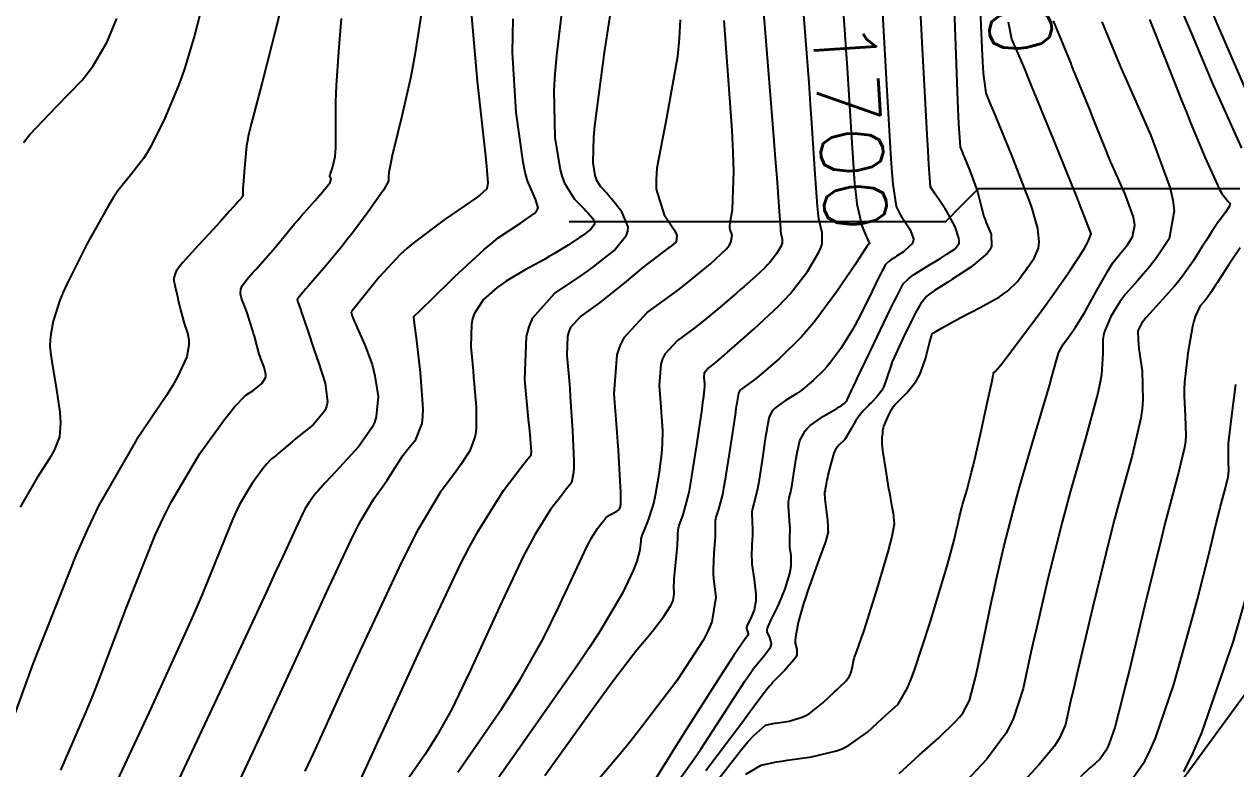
# Model space of a CAD drawing. Header units: metres. Extents: x 837117 to 838479, y 1189012 to 1191015.
# Drawn here: x 837703.7 to 837777.8, y 1189264 to 1189309.5 of the extents above; entities that cross this region are included whole.
import ezdxf

# ---------------------------------------------------------------- set-up
doc = ezdxf.new("R2010")
doc.units = ezdxf.units.M
doc.header["$LTSCALE"] = 0.3
for name, color, linetype in [('CORREDORVIA', 70, 'Continuous'), ('COTAS 10', 1, 'Continuous'), ('COTAS INT', 252, 'Continuous'), ('DRENAJE', 5, 'Continuous')]:
    doc.layers.add(name, color=color, linetype=linetype)
doc.styles.get("Standard").update_dxf_attribs({"font": 'simplex.shx'})

msp = doc.modelspace()

# ---------------------------------------------------------------- linework, layer by layer
at = {"layer": 'CORREDORVIA'}
msp.add_lwpolyline([(837910.676, 1191000.965), (838157.033, 1190996.193), (838237.174, 1190821.339), (838237.001, 1190602.875), (838240.031, 1190437.198), (838223.537, 1190366.272), (838212.196, 1190288.92), (838221.396, 1189997.878), (837954.545, 1189509.173), (837751.159, 1189231.384), (837593.191, 1189234.399), (837744.487, 1189686.609), (837750.277, 1189933.973), (837723.624, 1190051.525), (837726.092, 1190134.48), (837885.383, 1190229.429), (837983.184, 1190344.12), (837817.554, 1190502.187), (837798.033, 1190660.17), (837963.574, 1190795.982)], close=True, dxfattribs=at)
at = {"layer": 'COTAS 10'}
for points in [[(837753.511, 1189313.78), (837753.865, 1189309.14), (837753.949, 1189307.937), (837754.027, 1189306.77), (837754.258, 1189302.848), (837754.475, 1189299.727), (837754.544, 1189299.065), (837754.618, 1189298.489), (837754.918, 1189297.14), (837755.186, 1189296.507), (837755.24, 1189296.383), (837755.284, 1189296.281), (837755.369, 1189296.1), (837755.382, 1189296.067), (837755.381, 1189296.058), (837755.377, 1189296.05), (837755.347, 1189296.021), (837755.311, 1189295.999), (837755.297, 1189295.989), (837755.285, 1189295.978), (837755.273, 1189295.956), (837755.268, 1189295.945), (837755.261, 1189295.931), (837755.229, 1189295.864), (837754.922, 1189295.395), (837754.743, 1189295.128), (837754.523, 1189294.802), (837753.387, 1189293.132), (837751.997, 1189291.252), (837751.617, 1189290.794), (837751.239, 1189290.362), (837749.893, 1189289.03), (837748.762, 1189288.067), (837748.521, 1189287.868), (837748.31, 1189287.699), (837747.81, 1189287.333), (837747.562, 1189287.162), (837747.511, 1189287.115), (837747.468, 1189287.069), (837747.378, 1189286.906), (837747.277, 1189286.299), (837747.227, 1189285.974), (837747.168, 1189285.58), (837746.876, 1189283.588), (837746.551, 1189281.527), (837746.471, 1189281.09), (837746.395, 1189280.71), (837746.158, 1189279.821), (837745.998, 1189279.34), (837745.971, 1189279.218), (837745.951, 1189279.101), (837745.944, 1189278.718), (837745.957, 1189278.259), (837745.952, 1189278.093), (837745.942, 1189277.91), (837745.87, 1189277.112), (837745.83, 1189276.151), (837745.839, 1189275.867), (837745.858, 1189275.574), (837745.999, 1189274.448), (837745.755, 1189272.948), (837745.53, 1189272.419), (837745.236, 1189271.84), (837743.61, 1189269.341), (837741.444, 1189266.495), (837740.811, 1189265.698), (837740.163, 1189264.898), (837737.703, 1189261.973)], [(837778.378, 1189305.515), (837776.847, 1189309.03), (837776.751, 1189309.248), (837775.203, 1189312.944)], [(837724.273, 1189263.291), (837725.011, 1189264.881), (837725.379, 1189265.684), (837725.819, 1189266.644), (837727.997, 1189271.421), (837730.374, 1189276.416), (837730.939, 1189277.513), (837731.463, 1189278.487), (837733.019, 1189280.972), (837734.062, 1189282.326), (837734.263, 1189282.588), (837734.426, 1189282.799), (837734.7, 1189283.152), (837734.716, 1189283.234), (837734.718, 1189283.275), (837734.719, 1189283.324), (837734.709, 1189283.566), (837734.637, 1189284.387), (837734.599, 1189284.8), (837734.552, 1189285.295), (837734.313, 1189287.752), (837734.416, 1189290.371), (837734.584, 1189290.968), (837734.813, 1189291.508), (837736.142, 1189292.995), (837737.748, 1189294.08), (837738.151, 1189294.368), (837738.536, 1189294.65), (837739.774, 1189295.622), (837740.53, 1189296.556), (837740.61, 1189296.814), (837740.635, 1189297.071), (837740.257, 1189297.998), (837739.607, 1189298.793), (837739.46, 1189298.968), (837739.327, 1189299.122), (837738.965, 1189299.516), (837738.73, 1189299.902), (837738.676, 1189300.052), (837738.628, 1189300.221), (837738.496, 1189300.985), (837738.541, 1189302.557), (837738.605, 1189303.235), (837738.691, 1189304.019), (837739.185, 1189307.725), (837739.776, 1189311.55)], [(837705.946, 1189263.877), (837707.427, 1189267.258), (837707.859, 1189268.316), (837708.302, 1189269.426), (837709.982, 1189273.877), (837711.73, 1189278.227), (837712.216, 1189279.274), (837712.702, 1189280.253), (837714.461, 1189283.218), (837715.964, 1189285.298), (837716.289, 1189285.718), (837716.574, 1189286.071), (837717.271, 1189286.782), (837717.686, 1189287.058), (837717.792, 1189287.136), (837717.896, 1189287.215), (837718.24, 1189287.506), (837718.457, 1189287.84), (837718.48, 1189287.945), (837718.487, 1189288.056), (837718.381, 1189288.503), (837718.184, 1189289.001), (837718.134, 1189289.144), (837718.087, 1189289.29), (837717.933, 1189289.835), (837717.783, 1189290.399), (837717.738, 1189290.557), (837717.691, 1189290.716), (837717.512, 1189291.295), (837717.34, 1189291.812), (837717.298, 1189291.931), (837717.259, 1189292.039), (837717.141, 1189292.345), (837717.047, 1189292.588), (837717.024, 1189292.657), (837717.002, 1189292.726), (837716.932, 1189292.983), (837716.953, 1189293.274), (837716.989, 1189293.366), (837717.037, 1189293.462), (837717.316, 1189293.849), (837717.691, 1189294.275), (837717.8, 1189294.396), (837717.91, 1189294.518), (837718.325, 1189294.972), (837718.78, 1189295.484), (837718.916, 1189295.643), (837719.057, 1189295.81), (837719.6, 1189296.478), (837720.239, 1189297.252), (837720.439, 1189297.487), (837720.649, 1189297.73), (837721.495, 1189298.682), (837722.2, 1189299.498), (837722.321, 1189299.656), (837722.411, 1189299.784), (837722.47, 1189300.003), (837722.393, 1189300.122), (837722.397, 1189300.189), (837722.411, 1189300.269), (837722.554, 1189300.681), (837722.717, 1189301.364), (837722.745, 1189301.616), (837722.764, 1189301.895), (837722.769, 1189303.13), (837722.768, 1189304.704), (837722.784, 1189305.197), (837722.806, 1189305.714), (837722.944, 1189307.789), (837723.121, 1189309.809)], [(837747.826, 1189263.622), (837748.759, 1189264.184), (837749.705, 1189264.379), (837750.027, 1189264.435), (837750.375, 1189264.491), (837751.85, 1189264.7), (837753.373, 1189265.059), (837753.752, 1189265.209), (837754.112, 1189265.382), (837755.258, 1189266.19), (837756.17, 1189267.034), (837756.383, 1189267.229), (837756.578, 1189267.408), (837757.14, 1189267.912), (837757.71, 1189268.909), (837757.91, 1189269.398), (837758.13, 1189269.978), (837759.076, 1189272.844), (837759.959, 1189275.748), (837760.138, 1189276.352), (837760.288, 1189276.87), (837760.594, 1189278.019), (837760.713, 1189278.584), (837760.746, 1189278.734), (837760.779, 1189278.88), (837760.895, 1189279.383), (837761.035, 1189279.93), (837761.082, 1189280.105), (837761.133, 1189280.289), (837761.35, 1189281.035), (837761.633, 1189282.089), (837761.726, 1189282.467), (837761.825, 1189282.882), (837762.235, 1189284.692), (837762.608, 1189286.396), (837762.684, 1189286.744), (837762.748, 1189287.039), (837762.878, 1189287.657), (837762.922, 1189287.886), (837762.931, 1189287.935), (837762.94, 1189287.979), (837762.961, 1189288.086), (837762.975, 1189288.143), (837762.979, 1189288.154), (837762.983, 1189288.164), (837762.999, 1189288.185), (837763.021, 1189288.197), (837763.029, 1189288.202), (837763.038, 1189288.207), (837763.078, 1189288.227), (837763.355, 1189288.563), (837763.514, 1189288.767), (837763.708, 1189289.019), (837764.706, 1189290.329), (837765.904, 1189291.939), (837766.224, 1189292.381), (837766.539, 1189292.82), (837767.635, 1189294.392), (837768.483, 1189295.685), (837768.641, 1189295.949), (837768.766, 1189296.172), (837768.94, 1189296.638), (837768.561, 1189297.648), (837768.337, 1189298.214), (837768.061, 1189298.904), (837766.636, 1189302.43), (837765.174, 1189306.005), (837764.875, 1189306.726), (837764.623, 1189307.331), (837764.095, 1189308.545), (837763.888, 1189309.574)], [(837770.968, 1189262.672), (837772.213, 1189264.434), (837772.544, 1189265.095), (837772.87, 1189265.831), (837773.995, 1189269.118), (837774.98, 1189272.62), (837775.217, 1189273.493), (837775.438, 1189274.323), (837776.105, 1189276.97), (837776.607, 1189279.038), (837776.724, 1189279.502), (837776.831, 1189279.92), (837777.136, 1189281.039), (837777.315, 1189281.798), (837777.342, 1189281.99), (837777.36, 1189282.173), (837777.341, 1189282.765), (837777.325, 1189283.541), (837777.344, 1189283.84), (837777.373, 1189284.176), (837777.561, 1189285.694), (837777.783, 1189287.44)]]:
    msp.add_lwpolyline(points, dxfattribs=at)
at = {"layer": 'COTAS INT'}
for points in [[(837748.355, 1189316.348), (837748.973, 1189309.431), (837749.521, 1189302.6), (837749.63, 1189301.22), (837749.719, 1189300.062), (837749.887, 1189297.726), (837749.941, 1189296.972), (837749.958, 1189296.811), (837749.976, 1189296.671), (837750.052, 1189296.339), (837750.048, 1189296.078), (837750.017, 1189295.984), (837749.972, 1189295.879), (837749.701, 1189295.42), (837749.291, 1189294.892), (837749.159, 1189294.745), (837749.018, 1189294.596), (837748.441, 1189294.054), (837747.726, 1189293.435), (837747.498, 1189293.238), (837747.257, 1189293.03), (837746.277, 1189292.184), (837745.227, 1189291.311), (837744.941, 1189291.085), (837744.658, 1189290.866), (837743.654, 1189290.131), (837742.88, 1189289.29), (837742.742, 1189289.003), (837742.638, 1189288.693), (837742.537, 1189287.379), (837742.636, 1189286.065), (837742.659, 1189285.754), (837742.678, 1189285.467), (837742.73, 1189284.621), (837742.72, 1189283.788), (837742.7, 1189283.509), (837742.674, 1189283.209), (837742.518, 1189281.95), (837742.29, 1189280.667), (837742.217, 1189280.351), (837742.141, 1189280.053), (837741.833, 1189279.121), (837741.565, 1189278.451), (837741.515, 1189278.319), (837741.474, 1189278.209), (837741.414, 1189278.006), (837741.409, 1189277.872), (837741.404, 1189277.805), (837741.396, 1189277.727), (837741.356, 1189277.338), (837741.163, 1189276.646), (837741.059, 1189276.377), (837740.933, 1189276.074), (837740.296, 1189274.696), (837738.844, 1189272.255), (837738.204, 1189271.28), (837737.461, 1189270.177), (837733.917, 1189265.113), (837730.462, 1189260.229)], [(837742.839, 1189262.03), (837744.272, 1189263.996), (837744.67, 1189264.569), (837745.068, 1189265.153), (837746.508, 1189267.365), (837747.766, 1189269.305), (837748.049, 1189269.719), (837748.304, 1189270.079), (837748.99, 1189270.932), (837749.343, 1189271.399), (837749.387, 1189271.515), (837749.408, 1189271.626), (837749.294, 1189271.981), (837749.141, 1189272.335), (837749.138, 1189272.445), (837749.153, 1189272.561), (837749.349, 1189273.027), (837749.671, 1189273.629), (837749.766, 1189273.832), (837749.863, 1189274.05), (837750.231, 1189274.966), (837750.52, 1189275.895), (837750.566, 1189276.121), (837750.599, 1189276.333), (837750.596, 1189276.988), (837750.527, 1189277.512), (837750.517, 1189277.642), (837750.511, 1189277.765), (837750.522, 1189278.157), (837750.538, 1189278.565), (837750.534, 1189278.698), (837750.527, 1189278.841), (837750.473, 1189279.43), (837750.428, 1189279.992), (837750.427, 1189280.117), (837750.43, 1189280.229), (837750.482, 1189280.521), (837750.578, 1189280.878), (837750.608, 1189281.03), (837750.64, 1189281.206), (837750.771, 1189282.032), (837750.913, 1189282.933), (837750.952, 1189283.155), (837750.992, 1189283.365), (837751.136, 1189284.026), (837751.446, 1189284.608), (837751.591, 1189284.769), (837751.76, 1189284.93), (837752.585, 1189285.508), (837753.386, 1189285.981), (837753.541, 1189286.075), (837753.667, 1189286.153), (837753.878, 1189286.3), (837753.901, 1189286.339), (837753.913, 1189286.357), (837753.936, 1189286.385), (837753.959, 1189286.41), (837753.966, 1189286.417), (837753.972, 1189286.424), (837753.997, 1189286.449), (837754.019, 1189286.477), (837754.024, 1189286.487), (837754.029, 1189286.496), (837754.042, 1189286.535), (837754.295, 1189287.081), (837754.45, 1189287.41), (837754.642, 1189287.815), (837755.645, 1189289.924), (837756.679, 1189292.074), (837756.891, 1189292.506), (837757.071, 1189292.868), (837757.451, 1189293.586), (837757.775, 1189293.906), (837757.919, 1189294.017), (837758.088, 1189294.137), (837758.893, 1189294.653), (837759.743, 1189295.17), (837759.939, 1189295.29), (837760.118, 1189295.401), (837760.622, 1189295.721), (837760.861, 1189296.086), (837760.872, 1189296.225), (837760.86, 1189296.38), (837760.617, 1189297.078), (837760.227, 1189297.82), (837760.122, 1189298.003), (837760.019, 1189298.177), (837759.654, 1189298.722), (837759.356, 1189299.136), (837759.294, 1189299.226), (837759.242, 1189299.307), (837759.127, 1189299.509), (837759.016, 1189300.887), (837758.966, 1189301.709), (837758.908, 1189302.722), (837758.628, 1189307.97), (837758.335, 1189313.478)], [(837736.831, 1189312.366), (837736.245, 1189307.548), (837736.155, 1189306.433), (837736.096, 1189305.414), (837736.145, 1189302.523), (837736.484, 1189300.565), (837736.608, 1189300.133), (837736.745, 1189299.749), (837737.349, 1189298.76), (837737.943, 1189298.166), (837738.073, 1189298.031), (837738.189, 1189297.91), (837738.485, 1189297.576), (837738.587, 1189297.326), (837738.581, 1189297.256), (837738.559, 1189297.187), (837738.355, 1189296.935), (837737.958, 1189296.631), (837737.815, 1189296.53), (837737.657, 1189296.42), (837736.968, 1189295.96), (837736.089, 1189295.417), (837735.812, 1189295.255), (837735.521, 1189295.088), (837734.348, 1189294.441), (837733.183, 1189293.752), (837732.897, 1189293.558), (837732.627, 1189293.362), (837731.783, 1189292.644), (837731.215, 1189291.761), (837731.119, 1189291.46), (837731.049, 1189291.136), (837731.018, 1189289.766), (837731.154, 1189288.267), (837731.189, 1189287.862), (837731.224, 1189287.461), (837731.344, 1189286.051), (837731.353, 1189284.8), (837731.318, 1189284.501), (837731.267, 1189284.221), (837730.949, 1189283.381), (837730.414, 1189282.559), (837730.226, 1189282.292), (837730.022, 1189282.007), (837729.142, 1189280.833), (837727.742, 1189278.472), (837727.209, 1189277.438), (837726.613, 1189276.239), (837723.939, 1189270.539), (837721.391, 1189264.945), (837720.875, 1189263.814)], [(837745.691, 1189262.73), (837747.57, 1189265.132), (837747.96, 1189265.598), (837748.294, 1189265.978), (837749.029, 1189266.63), (837749.476, 1189266.723), (837749.628, 1189266.749), (837749.792, 1189266.775), (837750.488, 1189266.874), (837751.275, 1189267.106), (837751.496, 1189267.216), (837751.719, 1189267.347), (837752.535, 1189267.984), (837753.252, 1189268.657), (837753.413, 1189268.809), (837753.556, 1189268.947), (837753.936, 1189269.323), (837754.163, 1189269.624), (837754.211, 1189269.715), (837754.252, 1189269.81), (837754.345, 1189270.179), (837754.416, 1189270.565), (837754.444, 1189270.67), (837754.475, 1189270.775), (837754.616, 1189271.146), (837754.907, 1189271.961), (837755.033, 1189272.345), (837755.178, 1189272.798), (837755.869, 1189275.007), (837756.526, 1189277.224), (837756.651, 1189277.682), (837756.751, 1189278.072), (837756.907, 1189278.919), (837756.885, 1189279.328), (837756.873, 1189279.441), (837756.858, 1189279.555), (837756.783, 1189279.969), (837756.665, 1189280.573), (837756.624, 1189280.807), (837756.579, 1189281.07), (837756.383, 1189282.26), (837756.214, 1189283.406), (837756.186, 1189283.64), (837756.166, 1189283.838), (837756.161, 1189284.255), (837756.195, 1189284.423), (837756.201, 1189284.464), (837756.204, 1189284.503), (837756.2, 1189284.625), (837756.235, 1189284.811), (837756.264, 1189284.891), (837756.3, 1189284.982), (837756.499, 1189285.414), (837756.703, 1189285.827), (837756.743, 1189285.907), (837756.776, 1189285.971), (837756.832, 1189286.079), (837756.966, 1189286.214), (837757.047, 1189286.296), (837757.148, 1189286.397), (837757.671, 1189286.923), (837758.241, 1189287.64), (837758.371, 1189287.862), (837758.489, 1189288.094), (837758.814, 1189289.013), (837759.019, 1189289.825), (837759.061, 1189289.988), (837759.096, 1189290.125), (837759.172, 1189290.399), (837759.2, 1189290.48), (837759.205, 1189290.496), (837759.209, 1189290.509), (837759.217, 1189290.532), (837759.31, 1189290.591), (837759.369, 1189290.627), (837759.443, 1189290.671), (837759.826, 1189290.903), (837760.473, 1189291.268), (837760.713, 1189291.396), (837760.979, 1189291.536), (837762.158, 1189292.142), (837763.327, 1189292.802), (837763.587, 1189292.977), (837763.82, 1189293.148), (837764.429, 1189293.737), (837764.846, 1189294.298), (837764.958, 1189294.452), (837765.067, 1189294.605), (837765.449, 1189295.153), (837765.711, 1189295.762), (837765.745, 1189295.954), (837765.763, 1189296.156), (837765.686, 1189296.971), (837765.325, 1189298.2), (837765.163, 1189298.663), (837764.974, 1189299.18), (837764.069, 1189301.49), (837763.172, 1189303.682), (837762.989, 1189304.124), (837762.835, 1189304.495), (837762.511, 1189305.239), (837762.364, 1189306.461), (837762.362, 1189306.477), (837762.318, 1189307.159), (837762.273, 1189307.988), (837762.097, 1189312.209)], [(837719.703, 1189311.735), (837719.148, 1189309.412), (837718.992, 1189308.776), (837718.835, 1189308.144), (837718.258, 1189305.885), (837717.775, 1189304.034), (837717.676, 1189303.658), (837717.593, 1189303.343), (837717.418, 1189302.697), (837717.337, 1189302.231), (837717.312, 1189302.029), (837717.286, 1189301.794), (837717.183, 1189300.681), (837717.1, 1189299.619), (837717.087, 1189299.416), (837717.078, 1189299.252), (837717.082, 1189298.992), (837717.091, 1189298.973), (837717.086, 1189298.961), (837717.077, 1189298.948), (837717.018, 1189298.877), (837716.854, 1189298.693), (837716.779, 1189298.607), (837716.692, 1189298.508), (837716.271, 1189298.024), (837715.674, 1189297.355), (837715.476, 1189297.138), (837715.263, 1189296.908), (837714.379, 1189295.963), (837713.574, 1189295.087), (837713.413, 1189294.901), (837713.278, 1189294.739), (837713.012, 1189294.357), (837712.932, 1189294.16), (837712.915, 1189294.115), (837712.899, 1189294.073), (837712.86, 1189293.958), (837712.855, 1189293.819), (837712.862, 1189293.762), (837712.872, 1189293.697), (837712.938, 1189293.399), (837713.042, 1189292.973), (837713.078, 1189292.827), (837713.115, 1189292.671), (837713.273, 1189292.006), (837713.444, 1189291.34), (837713.49, 1189291.183), (837713.535, 1189291.036), (837713.692, 1189290.604), (837713.779, 1189290.161), (837713.78, 1189290.008), (837713.771, 1189289.842), (837713.655, 1189289.132), (837713.074, 1189287.871), (837712.771, 1189287.356), (837712.408, 1189286.77), (837710.584, 1189284.059), (837708.259, 1189280.026), (837707.579, 1189278.607), (837706.884, 1189277.057), (837704.241, 1189270.368), (837702.008, 1189264.246)], [(837735.532, 1189263.556), (837738.652, 1189267.892), (837739.307, 1189268.789), (837739.873, 1189269.554), (837741.165, 1189271.224), (837741.842, 1189272.03), (837742.02, 1189272.25), (837742.195, 1189272.47), (837742.791, 1189273.253), (837743.239, 1189273.942), (837743.32, 1189274.101), (837743.382, 1189274.247), (837743.449, 1189274.66), (837743.43, 1189275.153), (837743.438, 1189275.349), (837743.451, 1189275.571), (837743.544, 1189276.589), (837743.643, 1189277.583), (837743.66, 1189277.79), (837743.673, 1189277.968), (837743.679, 1189278.362), (837743.713, 1189278.655), (837743.743, 1189278.768), (837743.781, 1189278.895), (837743.995, 1189279.471), (837744.29, 1189280.532), (837744.38, 1189280.965), (837744.473, 1189281.459), (837744.839, 1189283.748), (837745.15, 1189285.932), (837745.209, 1189286.361), (837745.256, 1189286.712), (837745.327, 1189287.346), (837745.317, 1189287.51), (837745.313, 1189287.565), (837745.309, 1189287.625), (837745.289, 1189287.88), (837745.309, 1189288.134), (837745.329, 1189288.194), (837745.356, 1189288.25), (837745.506, 1189288.412), (837745.7, 1189288.555), (837745.755, 1189288.597), (837745.81, 1189288.641), (837746.013, 1189288.81), (837746.497, 1189289.228), (837746.729, 1189289.429), (837747.003, 1189289.667), (837748.348, 1189290.833), (837749.833, 1189292.228), (837750.196, 1189292.61), (837750.537, 1189292.99), (837751.594, 1189294.349), (837751.944, 1189294.942), (837752.291, 1189295.531), (837752.406, 1189295.8), (837752.486, 1189296.044), (837752.495, 1189296.715), (837752.301, 1189297.571), (837752.254, 1189297.932), (837752.209, 1189298.346), (837752.073, 1189300.287), (837751.873, 1189303.416), (837751.79, 1189304.579), (837751.693, 1189305.87), (837751.242, 1189311.606)], [(837714.688, 1189310.999), (837714.122, 1189308.759), (837713.536, 1189306.798), (837713.346, 1189306.251), (837713.145, 1189305.703), (837712.319, 1189303.71), (837711.457, 1189301.973), (837711.233, 1189301.586), (837711.016, 1189301.24), (837710.285, 1189300.329), (837709.446, 1189299.275), (837709.161, 1189298.837), (837708.853, 1189298.337), (837707.55, 1189296.007), (837706.349, 1189293.62), (837706.105, 1189293.084), (837705.901, 1189292.602), (837705.482, 1189291.313), (837705.35, 1189290.51), (837705.325, 1189290.335), (837705.306, 1189290.18), (837705.278, 1189289.79), (837705.343, 1189289.246), (837705.381, 1189288.994), (837705.429, 1189288.699), (837705.673, 1189287.265), (837705.887, 1189285.756), (837705.916, 1189285.413), (837705.93, 1189285.103), (837705.872, 1189284.253), (837705.571, 1189283.477), (837705.432, 1189283.212), (837705.27, 1189282.927), (837704.484, 1189281.719), (837703.475, 1189279.945)], [(837760.545, 1189310.96), (837760.754, 1189305.338), (837760.798, 1189304.256), (837760.837, 1189303.38), (837760.927, 1189301.934), (837761.046, 1189301.659), (837761.103, 1189301.522), (837761.171, 1189301.359), (837761.502, 1189300.55), (837761.851, 1189299.625), (837761.93, 1189299.389), (837762.002, 1189299.161), (837762.198, 1189298.412), (837762.384, 1189297.715), (837762.45, 1189297.521), (837762.521, 1189297.327), (837762.832, 1189296.621), (837762.853, 1189295.88), (837762.742, 1189295.664), (837762.581, 1189295.443), (837761.58, 1189294.606), (837760.432, 1189293.859), (837760.178, 1189293.696), (837759.952, 1189293.552), (837759.368, 1189293.186), (837758.996, 1189292.917), (837758.903, 1189292.832), (837758.815, 1189292.744), (837758.533, 1189292.389), (837758.21, 1189291.828), (837758.095, 1189291.609), (837757.969, 1189291.363), (837757.421, 1189290.243), (837756.895, 1189289.086), (837756.783, 1189288.816), (837756.684, 1189288.568), (837756.448, 1189287.852), (837756.266, 1189287.324), (837756.203, 1189287.194), (837756.133, 1189287.071), (837755.834, 1189286.686), (837755.503, 1189286.349), (837755.413, 1189286.256), (837755.324, 1189286.163), (837755.01, 1189285.829), (837754.703, 1189285.449), (837754.619, 1189285.328), (837754.535, 1189285.199), (837754.233, 1189284.673), (837753.947, 1189284.186), (837753.873, 1189284.082), (837753.801, 1189283.99), (837753.558, 1189283.771), (837753.336, 1189283.508), (837753.276, 1189283.39), (837753.218, 1189283.251), (837753.015, 1189282.586), (837752.85, 1189281.898), (837752.815, 1189281.746), (837752.785, 1189281.61), (837752.718, 1189281.254), (837752.685, 1189281.045), (837752.677, 1189281), (837752.669, 1189280.962), (837752.645, 1189280.871), (837752.646, 1189280.673), (837752.654, 1189280.567), (837752.666, 1189280.438), (837752.738, 1189279.786), (837752.812, 1189279.132), (837752.826, 1189279.001), (837752.836, 1189278.892), (837752.848, 1189278.679), (837752.846, 1189278.601), (837752.847, 1189278.576), (837752.849, 1189278.55), (837752.863, 1189278.446), (837752.762, 1189278.043), (837752.691, 1189277.829), (837752.601, 1189277.571), (837752.124, 1189276.27), (837751.593, 1189274.784), (837751.47, 1189274.41), (837751.358, 1189274.051), (837751.037, 1189272.889), (837750.87, 1189271.994), (837750.854, 1189271.804), (837750.851, 1189271.64), (837750.951, 1189271.253), (837750.946, 1189270.92), (837750.878, 1189270.789), (837750.78, 1189270.641), (837750.185, 1189269.964), (837749.527, 1189269.289), (837749.389, 1189269.141), (837749.271, 1189269.011), (837749.008, 1189268.682), (837748.367, 1189267.807), (837748.012, 1189267.333), (837747.579, 1189266.758), (837745.374, 1189263.843)], [(837703.668, 1189302.234), (837704.063, 1189302.719), (837705.689, 1189304.424), (837707.249, 1189306.044), (837707.602, 1189306.477), (837707.921, 1189306.902), (837708.789, 1189308.378), (837709.379, 1189309.8)], [(837727.987, 1189310.045), (837727.599, 1189307.593), (837727.474, 1189306.919), (837727.34, 1189306.246), (837726.795, 1189303.835), (837726.311, 1189301.849), (837726.216, 1189301.444), (837726.139, 1189301.102), (837726.003, 1189300.394), (837725.984, 1189300.131), (837725.981, 1189300.07), (837725.978, 1189300.014), (837725.977, 1189299.856), (837725.79, 1189299.494), (837725.671, 1189299.309), (837725.522, 1189299.088), (837724.743, 1189297.986), (837723.736, 1189296.645), (837723.445, 1189296.273), (837723.148, 1189295.902), (837722.029, 1189294.558), (837721.094, 1189293.471), (837720.913, 1189293.261), (837720.766, 1189293.09), (837720.515, 1189292.799), (837720.485, 1189292.764), (837720.476, 1189292.754), (837720.468, 1189292.744), (837720.437, 1189292.706), (837720.413, 1189292.667), (837720.41, 1189292.656), (837720.408, 1189292.645), (837720.409, 1189292.605), (837720.421, 1189292.565), (837720.425, 1189292.553), (837720.429, 1189292.542), (837720.446, 1189292.5), (837720.546, 1189292.211), (837720.603, 1189292.043), (837720.672, 1189291.838), (837721.026, 1189290.78), (837721.459, 1189289.487), (837721.578, 1189289.134), (837721.696, 1189288.783), (837722.12, 1189287.532), (837722.262, 1189286.386), (837722.203, 1189286.101), (837722.102, 1189285.831), (837721.379, 1189284.972), (837720.496, 1189284.282), (837720.293, 1189284.119), (837720.107, 1189283.967), (837719.588, 1189283.518), (837719.227, 1189283.196), (837719.142, 1189283.125), (837719.064, 1189283.061), (837718.835, 1189282.896), (837718.537, 1189282.592), (837718.416, 1189282.441), (837718.277, 1189282.262), (837717.635, 1189281.374), (837716.884, 1189280.108), (837716.677, 1189279.69), (837716.469, 1189279.243), (837715.723, 1189277.386), (837714.596, 1189274.607), (837714.149, 1189273.579), (837713.643, 1189272.439), (837711.328, 1189267.386), (837708.947, 1189262.29)], [(837731.035, 1189310.192), (837731.402, 1189305.972), (837731.825, 1189302.129), (837731.904, 1189301.385), (837731.967, 1189300.779), (837732.056, 1189299.746), (837732.035, 1189299.614), (837732.028, 1189299.576), (837732.02, 1189299.538), (837731.987, 1189299.395), (837731.567, 1189299.014), (837731.316, 1189298.826), (837731.005, 1189298.602), (837729.395, 1189297.495), (837727.571, 1189296.143), (837727.125, 1189295.765), (837726.706, 1189295.385), (837725.409, 1189294.001), (837724.492, 1189292.865), (837724.313, 1189292.642), (837724.165, 1189292.459), (837723.902, 1189292.126), (837723.847, 1189292.054), (837723.832, 1189292.034), (837723.817, 1189292.015), (837723.76, 1189291.946), (837723.717, 1189291.879), (837723.711, 1189291.86), (837723.707, 1189291.842), (837723.714, 1189291.776), (837723.737, 1189291.706), (837723.744, 1189291.685), (837723.751, 1189291.663), (837723.779, 1189291.582), (837723.91, 1189291.271), (837723.982, 1189291.106), (837724.069, 1189290.906), (837724.515, 1189289.899), (837724.976, 1189288.659), (837725.073, 1189288.313), (837725.157, 1189287.966), (837725.35, 1189286.703), (837725.232, 1189285.459), (837725.12, 1189285.124), (837724.973, 1189284.794), (837724.157, 1189283.634), (837723.211, 1189282.608), (837722.983, 1189282.361), (837722.77, 1189282.131), (837722.122, 1189281.435), (837721.66, 1189280.929), (837721.563, 1189280.82), (837721.481, 1189280.723), (837721.297, 1189280.481), (837721.199, 1189280.326), (837721.171, 1189280.284), (837721.142, 1189280.242), (837721.034, 1189280.094), (837720.875, 1189279.827), (837720.815, 1189279.71), (837720.748, 1189279.575), (837720.445, 1189278.93), (837719.523, 1189276.938), (837719.065, 1189275.952), (837718.519, 1189274.779), (837715.815, 1189268.976), (837712.866, 1189262.668)], [(837715.817, 1189260.97), (837717.687, 1189264.96), (837719.48, 1189268.822), (837719.97, 1189269.883), (837720.457, 1189270.941), (837722.192, 1189274.734), (837723.681, 1189277.907), (837724.012, 1189278.574), (837724.308, 1189279.149), (837725.088, 1189280.464), (837725.622, 1189281.191), (837725.764, 1189281.397), (837725.903, 1189281.604), (837726.383, 1189282.366), (837726.861, 1189283.101), (837726.999, 1189283.29), (837727.138, 1189283.474), (837727.662, 1189284.088), (837728.033, 1189285.065), (837728.077, 1189285.477), (837728.095, 1189285.952), (837727.945, 1189288.177), (837727.691, 1189290.292), (837727.603, 1189291.023), (837727.54, 1189291.548), (837727.538, 1189291.559), (837727.538, 1189291.562), (837727.537, 1189291.565), (837727.535, 1189291.573), (837727.533, 1189291.58), (837727.534, 1189291.582), (837727.534, 1189291.584), (837727.539, 1189291.591), (837727.546, 1189291.599), (837727.548, 1189291.601), (837727.551, 1189291.603), (837727.561, 1189291.61), (837727.947, 1189291.987), (837728.187, 1189292.222), (837728.484, 1189292.514), (837730.036, 1189294.038), (837731.825, 1189295.689), (837732.271, 1189296.06), (837732.696, 1189296.394), (837734.054, 1189297.29), (837734.935, 1189297.913), (837735.059, 1189298.074), (837735.132, 1189298.232), (837734.962, 1189298.76), (837734.475, 1189299.876), (837734.347, 1189300.404), (837734.222, 1189301.026), (837733.794, 1189304.062), (837733.573, 1189307.734), (837733.578, 1189308.757), (837733.611, 1189309.783)], [(837743.818, 1189309.73), (837743.759, 1189308.586), (837743.661, 1189307.473), (837742.976, 1189303.718), (837742.382, 1189300.652), (837742.34, 1189299.974), (837742.352, 1189299.371), (837742.837, 1189297.807), (837743.456, 1189296.896), (837743.553, 1189296.704), (837743.617, 1189296.537), (837743.576, 1189296.15), (837743.284, 1189295.912), (837743.189, 1189295.84), (837743.088, 1189295.764), (837742.675, 1189295.468), (837742.052, 1189294.998), (837741.82, 1189294.814), (837741.561, 1189294.605), (837740.408, 1189293.654), (837739.191, 1189292.666), (837738.891, 1189292.433), (837738.608, 1189292.219), (837737.72, 1189291.593), (837737.117, 1189290.919), (837737.014, 1189290.674), (837736.937, 1189290.403), (837736.891, 1189289.215), (837737.024, 1189287.686), (837737.062, 1189287.2), (837737.099, 1189286.687), (837737.236, 1189284.61), (837737.309, 1189282.752), (837737.306, 1189282.377), (837737.293, 1189282.063), (837737.163, 1189281.433), (837736.849, 1189281.041), (837736.72, 1189280.876), (837736.573, 1189280.687), (837735.889, 1189279.803), (837734.921, 1189278.257), (837734.595, 1189277.652), (837734.244, 1189276.969), (837732.766, 1189273.863), (837731.32, 1189270.706), (837730.99, 1189269.991), (837730.69, 1189269.346), (837729.858, 1189267.594), (837728.961, 1189266.006), (837728.62, 1189265.464), (837728.238, 1189264.879), (837726.524, 1189262.397)], [(837730.221, 1189263.755), (837732.906, 1189267.643), (837733.503, 1189268.56), (837734.038, 1189269.408), (837735.443, 1189271.896), (837736.368, 1189273.812), (837736.6, 1189274.299), (837736.822, 1189274.768), (837737.534, 1189276.305), (837738.114, 1189277.523), (837738.252, 1189277.791), (837738.38, 1189278.028), (837738.759, 1189278.634), (837739.029, 1189278.983), (837739.087, 1189279.058), (837739.139, 1189279.124), (837739.269, 1189279.286), (837739.39, 1189279.394), (837739.437, 1189279.425), (837739.489, 1189279.458), (837739.724, 1189279.584), (837739.951, 1189279.711), (837739.998, 1189279.743), (837740.037, 1189279.775), (837740.124, 1189279.883), (837740.161, 1189279.986), (837740.169, 1189280.016), (837740.176, 1189280.045), (837740.197, 1189280.153), (837740.197, 1189280.487), (837740.191, 1189280.658), (837740.183, 1189280.865), (837740.134, 1189281.896), (837740.04, 1189283.424), (837740.004, 1189283.943), (837739.964, 1189284.504), (837739.784, 1189286.879), (837739.967, 1189289.251), (837740.155, 1189289.811), (837740.404, 1189290.329), (837741.802, 1189291.85), (837743.484, 1189293.063), (837743.912, 1189293.387), (837744.324, 1189293.706), (837745.677, 1189294.815), (837746.637, 1189295.736), (837746.801, 1189295.937), (837746.92, 1189296.114), (837746.986, 1189296.557), (837746.856, 1189296.975), (837746.853, 1189297.136), (837746.864, 1189297.317), (837747.023, 1189298.137), (837747.097, 1189300.484), (837747.055, 1189301.627), (837746.986, 1189302.985), (837746.508, 1189309.674)], [(837756.181, 1189310.124), (837756.443, 1189305.409), (837756.691, 1189301.225), (837756.755, 1189300.387), (837756.817, 1189299.688), (837757.022, 1189298.324), (837757.267, 1189297.835), (837757.354, 1189297.687), (837757.438, 1189297.554), (837757.449, 1189297.535), (837757.859, 1189296.941), (837758.081, 1189296.346), (837758.057, 1189296.192), (837757.996, 1189296.043), (837757.566, 1189295.64), (837757.465, 1189295.546), (837757.044, 1189295.282), (837756.827, 1189295.145), (837756.698, 1189295.057), (837756.589, 1189294.979), (837756.368, 1189294.782), (837756.162, 1189294.391), (837756.063, 1189294.191), (837755.946, 1189293.952), (837755.372, 1189292.757), (837754.683, 1189291.394), (837754.493, 1189291.049), (837754.304, 1189290.719), (837753.628, 1189289.642), (837752.962, 1189288.741), (837752.78, 1189288.521), (837752.599, 1189288.314), (837751.954, 1189287.676), (837751.305, 1189287.152), (837751.122, 1189287.017), (837750.937, 1189286.887), (837750.256, 1189286.455), (837749.683, 1189286.058), (837749.566, 1189285.951), (837749.466, 1189285.844), (837749.257, 1189285.466), (837749.134, 1189284.832), (837749.09, 1189284.564), (837749.04, 1189284.256), (837748.823, 1189282.81), (837748.595, 1189281.366), (837748.539, 1189281.06), (837748.486, 1189280.794), (837748.32, 1189280.171), (837748.214, 1189279.784), (837748.199, 1189279.667), (837748.19, 1189279.546), (837748.208, 1189279.074), (837748.242, 1189278.55), (837748.243, 1189278.396), (837748.24, 1189278.237), (837748.196, 1189277.634), (837748.175, 1189276.929), (837748.186, 1189276.707), (837748.204, 1189276.473), (837748.33, 1189275.53), (837748.436, 1189274.623), (837748.442, 1189274.412), (837748.438, 1189274.218), (837748.337, 1189273.661), (837748.177, 1189273.261), (837748.134, 1189273.166), (837748.093, 1189273.078), (837747.952, 1189272.815), (837747.867, 1189272.611), (837747.86, 1189272.561), (837747.862, 1189272.512), (837747.928, 1189272.358), (837747.978, 1189272.203), (837747.969, 1189272.155), (837747.95, 1189272.104), (837747.796, 1189271.9), (837747.082, 1189270.869), (837746.709, 1189270.297), (837746.26, 1189269.6), (837744.008, 1189266.048), (837741.769, 1189262.499)], [(837757.194, 1189263.664), (837757.932, 1189264.338), (837758.183, 1189264.564), (837758.454, 1189264.806), (837759.602, 1189265.823), (837760.673, 1189266.864), (837760.895, 1189267.121), (837761.085, 1189267.365), (837761.505, 1189268.134), (837761.769, 1189269.144), (837761.861, 1189269.54), (837761.962, 1189269.986), (837762.394, 1189272.016), (837762.875, 1189274.294), (837763.007, 1189274.896), (837763.138, 1189275.486), (837763.606, 1189277.513), (837764.17, 1189279.719), (837764.361, 1189280.421), (837764.568, 1189281.163), (837765.441, 1189284.172), (837766.243, 1189286.888), (837766.405, 1189287.446), (837766.54, 1189287.918), (837766.811, 1189288.922), (837766.94, 1189289.35), (837766.986, 1189289.461), (837767.037, 1189289.567), (837767.258, 1189289.922), (837767.522, 1189290.28), (837767.601, 1189290.389), (837767.681, 1189290.502), (837767.989, 1189290.946), (837768.391, 1189291.589), (837768.531, 1189291.827), (837768.683, 1189292.092), (837769.333, 1189293.265), (837769.981, 1189294.409), (837770.131, 1189294.654), (837770.269, 1189294.869), (837770.662, 1189295.39), (837770.976, 1189295.749), (837771.064, 1189295.861), (837771.153, 1189295.979), (837771.476, 1189296.455), (837771.602, 1189297.168), (837771.567, 1189297.436), (837771.502, 1189297.735), (837771.011, 1189299.067), (837770.401, 1189300.441), (837770.26, 1189300.765), (837770.131, 1189301.064), (837769.769, 1189301.943), (837769.287, 1189303.15), (837769.083, 1189303.656), (837768.848, 1189304.237), (837767.745, 1189306.955), (837767.707, 1189307.049), (837766.636, 1189309.655)], [(837769.584, 1189309.608), (837770.46, 1189307.482), (837770.77, 1189306.757), (837771.111, 1189305.973), (837772.586, 1189302.652), (837773.773, 1189299.429), (837773.932, 1189298.707), (837774.017, 1189298.059), (837773.71, 1189296.335), (837772.93, 1189295.184), (837772.716, 1189294.898), (837772.503, 1189294.626), (837771.744, 1189293.76), (837771.04, 1189292.955), (837770.863, 1189292.722), (837770.692, 1189292.484), (837770.14, 1189291.587), (837769.76, 1189290.679), (837769.699, 1189290.434), (837769.656, 1189290.192), (837769.659, 1189289.341), (837769.572, 1189288.037), (837769.473, 1189287.51), (837769.34, 1189286.91), (837768.589, 1189284.139), (837767.653, 1189280.864), (837767.405, 1189279.946), (837767.161, 1189279.022), (837766.318, 1189275.644), (837765.588, 1189272.53), (837765.415, 1189271.774), (837765.255, 1189271.063), (837764.783, 1189268.875), (837764.201, 1189267.06), (837763.972, 1189266.584), (837763.714, 1189266.119), (837762.535, 1189264.535), (837761.324, 1189263.225)], [(837772.506, 1189309.748), (837773.466, 1189307.331), (837774.49, 1189304.747), (837774.758, 1189304.082), (837775.02, 1189303.439), (837775.907, 1189301.298), (837776.634, 1189299.676), (837776.794, 1189299.361), (837776.937, 1189299.103), (837777.304, 1189298.652), (837777.431, 1189298.496), (837777.423, 1189298.425), (837777.396, 1189298.34), (837777.139, 1189297.931), (837776.783, 1189297.458), (837776.692, 1189297.333), (837776.604, 1189297.21), (837776.318, 1189296.788), (837775.981, 1189296.266), (837775.862, 1189296.079), (837775.731, 1189295.875), (837775.166, 1189294.985), (837774.46, 1189293.978), (837774.242, 1189293.699), (837774.013, 1189293.42), (837773.102, 1189292.413), (837772.306, 1189291.541), (837772.151, 1189291.348), (837772.023, 1189291.175), (837771.795, 1189290.724), (837771.806, 1189290.155), (837771.829, 1189289.908), (837771.861, 1189289.622), (837772.05, 1189288.266), (837772.105, 1189286.496), (837772.053, 1189285.949), (837771.973, 1189285.377), (837771.438, 1189283.106), (837770.628, 1189280.195), (837770.373, 1189279.22), (837770.106, 1189278.172), (837769.029, 1189273.774), (837768.067, 1189269.717), (837767.871, 1189268.884), (837767.706, 1189268.175), (837767.363, 1189266.663), (837767.028, 1189265.863), (837766.868, 1189265.604), (837766.678, 1189265.329), (837765.747, 1189264.198), (837764.576, 1189262.935)], [(837774.567, 1189310.074), (837775.109, 1189308.786), (837776.328, 1189305.883), (837778.125, 1189301.877)], [(837778.052, 1189295.784), (837777.345, 1189294.742), (837776.781, 1189293.875), (837776.656, 1189293.682), (837776.545, 1189293.51), (837776.254, 1189293.057), (837776.03, 1189292.737), (837775.961, 1189292.648), (837775.888, 1189292.56), (837775.599, 1189292.24), (837775.294, 1189291.604), (837775.212, 1189291.316), (837775.131, 1189290.979), (837774.844, 1189289.359), (837774.651, 1189287.591), (837774.628, 1189287.162), (837774.619, 1189286.758), (837774.695, 1189285.515), (837774.732, 1189284.334), (837774.698, 1189283.969), (837774.644, 1189283.588), (837774.287, 1189282.072), (837773.678, 1189279.84), (837773.464, 1189279.007), (837773.232, 1189278.08), (837772.23, 1189273.956), (837771.26, 1189269.931), (837771.047, 1189269.066), (837770.858, 1189268.311), (837770.379, 1189266.486), (837770.046, 1189265.514), (837769.95, 1189265.296), (837769.852, 1189265.1), (837769.483, 1189264.579), (837769.157, 1189264.265), (837769.085, 1189264.2), (837769.022, 1189264.144), (837768.86, 1189264.021), (837768.281, 1189263.479)], [(837779.616, 1189278.715), (837777.611, 1189271.75), (837775.693, 1189266.149), (837775.139, 1189264.894), (837774.574, 1189263.767)]]:
    msp.add_lwpolyline(points, dxfattribs=at)
at = {"layer": 'DRENAJE'}
msp.add_polyline3d([(837778.022, 1189299.389, 0), (837777.022, 1189299.389, 0), (837776.022, 1189299.389, 0), (837775.023, 1189299.389, 0), (837774.023, 1189299.389, 0), (837773.023, 1189299.389, 0), (837772.024, 1189299.389, 0), (837771.024, 1189299.389, 0), (837770.024, 1189299.389, 0), (837769.025, 1189299.389, 0), (837768.025, 1189299.389, 0), (837767.025, 1189299.389, 0), (837766.026, 1189299.389, 0), (837765.026, 1189299.389, 0), (837764.026, 1189299.389, 0), (837763.027, 1189299.389, 0), (837762.027, 1189299.389, 0), (837761.027, 1189298.389, 0), (837760.028, 1189297.389, 0), (837759.028, 1189297.389, 0), (837758.028, 1189297.389, 0), (837757.029, 1189297.389, 0), (837756.029, 1189297.389, 0), (837755.029, 1189297.389, 0), (837754.03, 1189297.389, 0), (837753.03, 1189297.389, 0), (837752.03, 1189297.389, 0), (837751.031, 1189297.389, 0), (837750.031, 1189297.389, 0), (837749.031, 1189297.389, 0), (837748.032, 1189297.389, 0), (837747.032, 1189297.389, 0), (837746.032, 1189297.389, 0), (837745.033, 1189297.389, 0), (837744.033, 1189297.389, 0), (837743.033, 1189297.389, 0), (837742.034, 1189297.389, 0), (837741.034, 1189297.389, 0), (837740.034, 1189297.389, 0), (837739.035, 1189297.389, 0), (837738.035, 1189297.389, 0), (837737.035, 1189297.389, 0)], dxfattribs=at)

# ---------------------------------------------------------------- texts
at = {"layer": 'COTAS 10', "char_height": 3.8, "attachment_point": 7}
for s, insert, rotation in [('1710', (837761.532, 1189320.27), 276.05502), ('1700', (837751.869, 1189309.628), 273.85547)]:
    msp.add_mtext(s, dxfattribs=dict(at, insert=insert, rotation=rotation))

doc.saveas('drawing.dxf')
